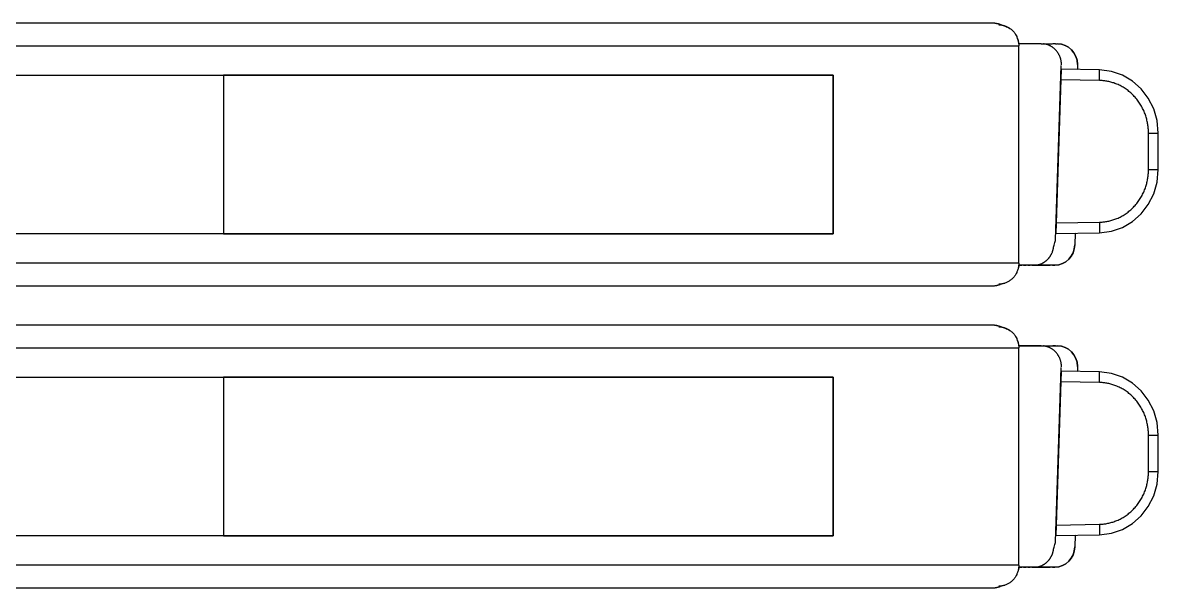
# Model space of a CAD drawing. Header units: metres. Extents: x 0 to 3575, y 0 to 842.
# Drawn here: x 273.27 to 306.3, y 344.11 to 360.56 of the extents above; entities that cross this region are included whole.
import ezdxf

# ---------------------------------------------------------------- set-up
doc = ezdxf.new("R2010")
doc.units = ezdxf.units.M
doc.layers.add('SCHEMATICS', color=7, linetype='Continuous')

msp = doc.modelspace()

# ---------------------------------------------------------------- linework, layer by layer
at = {"layer": 'SCHEMATICS', "color": 7}
for p, q in [((245.115, 360.561), (301.421, 360.561)), ((245.115, 360.561), (301.421, 360.561)), ((301.421, 360.561), (301.422, 360.561)), ((268.459, 359.886), (302.241, 359.886)), ((302.236, 359.952), (303.368, 359.948)), ((302.894, 359.948), (302.236, 359.948)), ((302.241, 353.57), (302.241, 359.886)), ((302.903, 359.948), (303.153, 359.948)), ((303.309, 354.245), (303.474, 359.314)), ((303.47, 359.208), (303.314, 354.431)), ((303.47, 359.208), (303.314, 354.431)), ((304.59, 359.187), (303.47, 359.208)), ((303.95, 359.2), (303.47, 359.208)), ((304.59, 359.187), (303.47, 359.208)), ((303.947, 359.347), (303.95, 359.2)), ((303.947, 359.347), (303.95, 359.2)), ((249.825, 359.032), (279.111, 359.032)), ((279.111, 359.032), (296.837, 359.032)), ((296.837, 359.032), (296.837, 354.425)), ((304.59, 358.881), (303.46, 358.902)), ((306.012, 357.348), (306.298, 357.348)), ((306.012, 356.293), (306.012, 357.348)), ((306.298, 356.293), (306.298, 357.348)), ((306.298, 356.293), (306.298, 357.348)), ((306.012, 356.293), (306.298, 356.293)), ((303.324, 354.737), (304.59, 354.761)), ((279.111, 354.425), (249.825, 354.425)), ((296.837, 354.425), (279.111, 354.425)), ((303.314, 354.431), (304.59, 354.454)), ((303.314, 354.431), (304.59, 354.454)), ((303.314, 354.431), (303.88, 354.441)), ((303.88, 354.441), (303.869, 354.101)), ((303.88, 354.441), (303.869, 354.101)), ((302.241, 353.57), (268.459, 353.57)), ((303.225, 353.509), (302.241, 353.511)), ((302.252, 353.509), (302.331, 353.509)), ((302.382, 353.509), (302.457, 353.509)), ((302.504, 353.509), (302.572, 353.509)), ((302.617, 353.509), (303.144, 353.509)), ((303.292, 353.509), (303.225, 353.509)), ((303.225, 353.509), (303.292, 353.509)), ((301.421, 352.897), (245.115, 352.897)), ((301.421, 352.897), (245.115, 352.897)), ((245.115, 351.778), (301.421, 351.778)), ((245.115, 351.778), (301.421, 351.778)), ((301.421, 351.778), (301.422, 351.778)), ((302.236, 351.169), (303.368, 351.165)), ((302.894, 351.165), (302.236, 351.165)), ((302.903, 351.165), (303.153, 351.165)), ((268.459, 351.103), (302.241, 351.103)), ((302.241, 344.787), (302.241, 351.103)), ((303.309, 345.462), (303.474, 350.531)), ((303.947, 350.564), (303.95, 350.416)), ((303.947, 350.564), (303.95, 350.416)), ((249.825, 350.249), (279.111, 350.249)), ((279.111, 350.249), (296.837, 350.249)), ((296.837, 350.249), (296.837, 345.642)), ((303.47, 350.425), (303.314, 345.647)), ((303.47, 350.425), (303.314, 345.647)), ((304.59, 350.097), (303.46, 350.118)), ((304.59, 350.404), (303.47, 350.425)), ((303.95, 350.416), (303.47, 350.425)), ((304.59, 350.404), (303.47, 350.425)), ((306.012, 348.565), (306.298, 348.565)), ((306.012, 347.51), (306.012, 348.565)), ((306.298, 347.51), (306.298, 348.565)), ((306.298, 347.51), (306.298, 348.565)), ((306.012, 347.51), (306.298, 347.51)), ((303.324, 345.954), (304.59, 345.978)), ((279.111, 345.642), (249.825, 345.642)), ((296.837, 345.642), (279.111, 345.642)), ((303.314, 345.647), (304.59, 345.671)), ((303.314, 345.647), (304.59, 345.671)), ((303.314, 345.647), (303.88, 345.658)), ((303.88, 345.658), (303.869, 345.318)), ((303.88, 345.658), (303.869, 345.318)), ((302.241, 344.787), (268.459, 344.787)), ((303.225, 344.727), (302.241, 344.729)), ((302.252, 344.727), (302.331, 344.727)), ((302.382, 344.727), (302.457, 344.727)), ((302.504, 344.727), (302.572, 344.727)), ((302.617, 344.727), (303.144, 344.727)), ((303.292, 344.727), (303.225, 344.727)), ((303.225, 344.727), (303.292, 344.727)), ((301.421, 344.114), (245.115, 344.114)), ((301.421, 344.114), (245.115, 344.114))]:
    msp.add_line(p, q, dxfattribs=at)
for points in [[(301.421, 360.561), (301.43, 360.561), (301.438, 360.561), (301.447, 360.561), (301.455, 360.561), (301.463, 360.561), (301.472, 360.56), (301.48, 360.56), (301.488, 360.559)], [(301.422, 360.561), (301.422, 360.561), (301.422, 360.561), (301.422, 360.561), (301.422, 360.561), (301.422, 360.561), (301.422, 360.561), (301.422, 360.561), (301.422, 360.561)], [(301.422, 360.561), (301.468, 360.56), (301.512, 360.557), (301.555, 360.551), (301.597, 360.544), (301.639, 360.534), (301.68, 360.521), (301.722, 360.507), (301.764, 360.489)], [(301.488, 360.559), (301.497, 360.558), (301.505, 360.557), (301.513, 360.556), (301.522, 360.555), (301.53, 360.554), (301.538, 360.553), (301.547, 360.552), (301.555, 360.551)], [(301.555, 360.551), (301.563, 360.55), (301.571, 360.548), (301.58, 360.546), (301.588, 360.545), (301.596, 360.543), (301.604, 360.541), (301.612, 360.539), (301.619, 360.537)], [(301.619, 360.537), (301.628, 360.535), (301.636, 360.533), (301.645, 360.531), (301.653, 360.528), (301.661, 360.526), (301.669, 360.524), (301.676, 360.521), (301.684, 360.518)], [(301.661, 360.5), (301.684, 360.5), (301.706, 360.498), (301.729, 360.496), (301.751, 360.492), (301.773, 360.488), (301.795, 360.483), (301.817, 360.477), (301.839, 360.471)], [(301.684, 360.518), (301.693, 360.515), (301.701, 360.512), (301.71, 360.509), (301.718, 360.506), (301.726, 360.503), (301.734, 360.499), (301.742, 360.496), (301.75, 360.492)], [(301.764, 360.489), (301.789, 360.48), (301.819, 360.469), (301.852, 360.457), (301.886, 360.442), (301.92, 360.428), (301.952, 360.412), (301.981, 360.397), (302.003, 360.383)], [(301.839, 360.471), (301.861, 360.463), (301.882, 360.454), (301.903, 360.444), (301.924, 360.433), (301.944, 360.422), (301.964, 360.41), (301.984, 360.397), (302.003, 360.383)], [(302.003, 360.383), (302.021, 360.369), (302.039, 360.354), (302.056, 360.338), (302.072, 360.321), (302.088, 360.303), (302.103, 360.285), (302.117, 360.266), (302.131, 360.247)], [(302.003, 360.383), (302.021, 360.369), (302.039, 360.354), (302.056, 360.338), (302.072, 360.321), (302.088, 360.303), (302.103, 360.285), (302.117, 360.266), (302.131, 360.247)], [(302.131, 360.247), (302.146, 360.222), (302.162, 360.188), (302.179, 360.148), (302.196, 360.105), (302.211, 360.06), (302.223, 360.019), (302.232, 359.982), (302.236, 359.952)], [(302.131, 360.247), (302.144, 360.227), (302.156, 360.207), (302.168, 360.186), (302.179, 360.165), (302.188, 360.143), (302.197, 360.121), (302.206, 360.098), (302.213, 360.075)], [(302.213, 360.075), (302.22, 360.052), (302.226, 360.029), (302.23, 360.005), (302.234, 359.982), (302.237, 359.958), (302.239, 359.934), (302.241, 359.91), (302.241, 359.886)], [(302.894, 359.948), (302.904, 359.948), (302.915, 359.948), (302.925, 359.948), (302.936, 359.947), (302.946, 359.946), (302.957, 359.945), (302.967, 359.944), (302.978, 359.942)], [(303.016, 359.936), (303.009, 359.938), (303.002, 359.939), (302.994, 359.94), (302.987, 359.942), (302.98, 359.943), (302.973, 359.944), (302.967, 359.945), (302.96, 359.945)], [(303.123, 359.902), (303.11, 359.908), (303.097, 359.913), (303.083, 359.918), (303.07, 359.923), (303.056, 359.927), (303.043, 359.93), (303.029, 359.934), (303.016, 359.936)], [(303.223, 359.847), (303.21, 359.855), (303.198, 359.863), (303.186, 359.87), (303.173, 359.877), (303.161, 359.884), (303.148, 359.89), (303.136, 359.897), (303.123, 359.902)], [(303.153, 359.948), (303.16, 359.948), (303.167, 359.948), (303.174, 359.948), (303.181, 359.948), (303.188, 359.947), (303.195, 359.947), (303.203, 359.946), (303.21, 359.945)], [(303.31, 359.772), (303.299, 359.783), (303.289, 359.793), (303.278, 359.802), (303.267, 359.812), (303.256, 359.821), (303.245, 359.83), (303.234, 359.839), (303.223, 359.847)], [(303.292, 359.945), (303.284, 359.946), (303.277, 359.947), (303.27, 359.947), (303.263, 359.948), (303.256, 359.948), (303.249, 359.948), (303.242, 359.948), (303.235, 359.948)], [(303.348, 359.936), (303.34, 359.938), (303.333, 359.939), (303.326, 359.94), (303.319, 359.942), (303.312, 359.943), (303.305, 359.944), (303.298, 359.945), (303.292, 359.945)], [(303.381, 359.681), (303.373, 359.693), (303.364, 359.705), (303.356, 359.717), (303.347, 359.728), (303.338, 359.74), (303.329, 359.751), (303.32, 359.762), (303.31, 359.772)], [(303.368, 359.948), (303.484, 359.936), (303.591, 359.901), (303.689, 359.846), (303.774, 359.773), (303.845, 359.684), (303.899, 359.581), (303.934, 359.468), (303.947, 359.347)], [(303.947, 359.347), (303.934, 359.468), (303.899, 359.581), (303.845, 359.684), (303.774, 359.773), (303.689, 359.846), (303.591, 359.901), (303.484, 359.936), (303.368, 359.948)], [(303.436, 359.577), (303.43, 359.59), (303.424, 359.604), (303.417, 359.618), (303.41, 359.631), (303.403, 359.644), (303.396, 359.657), (303.388, 359.669), (303.381, 359.681)], [(303.47, 359.464), (303.466, 359.478), (303.463, 359.493), (303.459, 359.507), (303.455, 359.521), (303.45, 359.535), (303.446, 359.549), (303.441, 359.563), (303.436, 359.577)], [(303.479, 359.402), (303.479, 359.409), (303.478, 359.417), (303.477, 359.425), (303.476, 359.433), (303.474, 359.44), (303.473, 359.448), (303.471, 359.456), (303.47, 359.464)], [(303.484, 359.335), (303.483, 359.343), (303.483, 359.352), (303.483, 359.361), (303.482, 359.369), (303.482, 359.377), (303.481, 359.385), (303.48, 359.393), (303.479, 359.402)], [(304.592, 359.13), (304.591, 359.134), (304.59, 359.139), (304.589, 359.143), (304.589, 359.148), (304.589, 359.153), (304.589, 359.159), (304.589, 359.166), (304.591, 359.173)], [(306.298, 357.348), (306.264, 357.714), (306.165, 358.056), (306.008, 358.366), (305.799, 358.637), (305.547, 358.862), (305.257, 359.034), (304.935, 359.144), (304.59, 359.187)], [(306.298, 357.348), (306.264, 357.714), (306.165, 358.056), (306.008, 358.366), (305.799, 358.637), (305.547, 358.862), (305.257, 359.034), (304.935, 359.144), (304.59, 359.187)], [(304.591, 359.173), (304.591, 359.175), (304.592, 359.177), (304.592, 359.18), (304.592, 359.182), (304.592, 359.184), (304.592, 359.185), (304.591, 359.186), (304.59, 359.187)], [(304.591, 358.977), (304.591, 358.987), (304.591, 358.997), (304.591, 359.008), (304.591, 359.018), (304.591, 359.029), (304.591, 359.04), (304.592, 359.051), (304.592, 359.062)], [(304.592, 359.062), (304.592, 359.07), (304.593, 359.079), (304.593, 359.088), (304.593, 359.096), (304.593, 359.105), (304.593, 359.113), (304.593, 359.122), (304.592, 359.13)], [(279.111, 354.425), (296.837, 354.425), (296.837, 359.032), (279.111, 359.032), (279.111, 354.425)], [(304.59, 358.881), (304.59, 358.893), (304.59, 358.905), (304.59, 358.917), (304.59, 358.928), (304.591, 358.94), (304.591, 358.952), (304.591, 358.965), (304.591, 358.977)], [(304.801, 358.86), (304.775, 358.864), (304.748, 358.868), (304.722, 358.872), (304.695, 358.875), (304.669, 358.877), (304.643, 358.879), (304.616, 358.88), (304.59, 358.881)], [(305.036, 358.798), (305.007, 358.808), (304.978, 358.817), (304.949, 358.826), (304.92, 358.834), (304.89, 358.842), (304.861, 358.848), (304.831, 358.855), (304.801, 358.86)], [(305.275, 358.685), (305.246, 358.701), (305.217, 358.717), (305.187, 358.732), (305.157, 358.747), (305.127, 358.76), (305.097, 358.774), (305.066, 358.786), (305.036, 358.798)], [(305.5, 358.519), (305.473, 358.542), (305.446, 358.564), (305.419, 358.586), (305.391, 358.607), (305.362, 358.628), (305.333, 358.647), (305.304, 358.667), (305.275, 358.685)], [(305.692, 358.309), (305.671, 358.338), (305.648, 358.366), (305.625, 358.393), (305.601, 358.419), (305.576, 358.445), (305.551, 358.47), (305.526, 358.495), (305.5, 358.519)], [(305.843, 358.068), (305.827, 358.1), (305.81, 358.131), (305.792, 358.162), (305.774, 358.192), (305.755, 358.222), (305.735, 358.252), (305.714, 358.281), (305.692, 358.309)], [(305.943, 357.816), (305.934, 357.849), (305.923, 357.881), (305.912, 357.912), (305.899, 357.944), (305.886, 357.976), (305.873, 358.007), (305.858, 358.038), (305.843, 358.068)], [(305.997, 357.568), (305.993, 357.6), (305.987, 357.631), (305.982, 357.662), (305.975, 357.693), (305.968, 357.724), (305.961, 357.755), (305.952, 357.786), (305.943, 357.816)], [(306.012, 357.348), (306.012, 357.375), (306.011, 357.403), (306.01, 357.431), (306.009, 357.458), (306.006, 357.486), (306.004, 357.514), (306.001, 357.541), (305.997, 357.568)], [(304.59, 354.454), (304.935, 354.497), (305.257, 354.608), (305.547, 354.779), (305.799, 355.004), (306.008, 355.275), (306.165, 355.585), (306.264, 355.927), (306.298, 356.293)], [(304.59, 354.454), (304.935, 354.497), (305.257, 354.608), (305.547, 354.779), (305.799, 355.004), (306.008, 355.275), (306.165, 355.585), (306.264, 355.927), (306.298, 356.293)], [(305.943, 355.826), (305.952, 355.856), (305.961, 355.887), (305.968, 355.917), (305.975, 355.948), (305.982, 355.979), (305.987, 356.01), (305.993, 356.041), (305.997, 356.072)], [(305.997, 356.072), (306.001, 356.1), (306.004, 356.127), (306.006, 356.155), (306.009, 356.182), (306.01, 356.21), (306.011, 356.238), (306.012, 356.265), (306.012, 356.293)], [(305.843, 355.572), (305.858, 355.603), (305.873, 355.634), (305.886, 355.666), (305.899, 355.698), (305.912, 355.729), (305.923, 355.762), (305.934, 355.794), (305.943, 355.826)], [(305.692, 355.333), (305.714, 355.361), (305.735, 355.39), (305.755, 355.42), (305.774, 355.45), (305.792, 355.48), (305.81, 355.51), (305.827, 355.541), (305.843, 355.572)], [(305.275, 354.958), (305.304, 354.976), (305.333, 354.995), (305.362, 355.014), (305.391, 355.034), (305.419, 355.055), (305.446, 355.077), (305.473, 355.1), (305.5, 355.124)], [(305.5, 355.124), (305.526, 355.148), (305.551, 355.172), (305.576, 355.197), (305.601, 355.223), (305.625, 355.25), (305.648, 355.277), (305.671, 355.304), (305.692, 355.333)], [(304.59, 354.761), (304.616, 354.761), (304.643, 354.763), (304.669, 354.764), (304.695, 354.767), (304.722, 354.769), (304.748, 354.773), (304.775, 354.777), (304.801, 354.781)], [(304.59, 354.761), (304.59, 354.749), (304.59, 354.737), (304.59, 354.725), (304.59, 354.713), (304.591, 354.701), (304.591, 354.689), (304.591, 354.677), (304.591, 354.666)], [(304.801, 354.781), (304.831, 354.786), (304.861, 354.793), (304.89, 354.8), (304.92, 354.807), (304.949, 354.816), (304.978, 354.825), (305.007, 354.834), (305.036, 354.845)], [(305.036, 354.845), (305.066, 354.856), (305.097, 354.868), (305.127, 354.881), (305.157, 354.895), (305.187, 354.91), (305.217, 354.925), (305.246, 354.941), (305.275, 354.958)], [(304.592, 354.513), (304.591, 354.508), (304.59, 354.503), (304.589, 354.499), (304.589, 354.494), (304.589, 354.488), (304.589, 354.483), (304.589, 354.477), (304.591, 354.47)], [(304.591, 354.47), (304.591, 354.467), (304.592, 354.464), (304.592, 354.461), (304.592, 354.459), (304.592, 354.457), (304.592, 354.455), (304.591, 354.454), (304.59, 354.454)], [(304.591, 354.666), (304.591, 354.655), (304.591, 354.645), (304.591, 354.635), (304.591, 354.624), (304.591, 354.614), (304.591, 354.603), (304.592, 354.592), (304.592, 354.581)], [(304.592, 354.581), (304.592, 354.572), (304.593, 354.563), (304.593, 354.554), (304.593, 354.545), (304.593, 354.537), (304.593, 354.528), (304.593, 354.52), (304.592, 354.513)], [(303.251, 354.017), (303.254, 354.034), (303.262, 354.06), (303.271, 354.094), (303.281, 354.13), (303.291, 354.167), (303.3, 354.201), (303.306, 354.228), (303.309, 354.245)], [(303.869, 354.101), (303.854, 353.981), (303.818, 353.87), (303.764, 353.769), (303.693, 353.682), (303.608, 353.61), (303.511, 353.556), (303.405, 353.521), (303.292, 353.509)], [(303.292, 353.509), (303.405, 353.521), (303.511, 353.556), (303.608, 353.61), (303.693, 353.682), (303.764, 353.769), (303.818, 353.87), (303.854, 353.981), (303.869, 354.101)], [(303.112, 353.712), (303.118, 353.721), (303.125, 353.729), (303.131, 353.737), (303.137, 353.745), (303.144, 353.754), (303.15, 353.762), (303.156, 353.771), (303.162, 353.78)], [(303.162, 353.78), (303.167, 353.789), (303.172, 353.798), (303.177, 353.807), (303.182, 353.816), (303.187, 353.825), (303.192, 353.835), (303.196, 353.844), (303.201, 353.854)], [(303.201, 353.854), (303.205, 353.864), (303.209, 353.874), (303.214, 353.883), (303.218, 353.893), (303.221, 353.903), (303.225, 353.913), (303.228, 353.923), (303.231, 353.933)], [(303.231, 353.933), (303.234, 353.943), (303.237, 353.954), (303.24, 353.964), (303.242, 353.974), (303.244, 353.985), (303.247, 353.995), (303.249, 354.006), (303.251, 354.017)], [(302.241, 353.57), (302.241, 353.547), (302.239, 353.523), (302.237, 353.499), (302.234, 353.476), (302.23, 353.452), (302.225, 353.429), (302.219, 353.406), (302.213, 353.383)], [(302.241, 353.511), (302.241, 353.49), (302.239, 353.473), (302.237, 353.459), (302.234, 353.446), (302.23, 353.433), (302.225, 353.42), (302.219, 353.403), (302.213, 353.383)], [(302.681, 353.509), (302.691, 353.51), (302.701, 353.51), (302.711, 353.51), (302.721, 353.511), (302.731, 353.512), (302.741, 353.513), (302.751, 353.514), (302.761, 353.515)], [(302.761, 353.515), (302.771, 353.517), (302.781, 353.519), (302.791, 353.521), (302.801, 353.523), (302.811, 353.525), (302.821, 353.528), (302.831, 353.531), (302.841, 353.533)], [(302.841, 353.533), (302.85, 353.536), (302.86, 353.539), (302.869, 353.543), (302.879, 353.546), (302.888, 353.55), (302.897, 353.554), (302.907, 353.558), (302.916, 353.562)], [(302.916, 353.562), (302.925, 353.567), (302.934, 353.571), (302.943, 353.576), (302.953, 353.581), (302.962, 353.586), (302.971, 353.592), (302.979, 353.597), (302.988, 353.603)], [(302.988, 353.603), (302.996, 353.609), (303.004, 353.614), (303.012, 353.62), (303.021, 353.626), (303.029, 353.633), (303.037, 353.639), (303.045, 353.646), (303.053, 353.652)], [(303.053, 353.652), (303.06, 353.66), (303.068, 353.667), (303.075, 353.674), (303.083, 353.682), (303.09, 353.689), (303.098, 353.697), (303.105, 353.705), (303.112, 353.712)], [(303.092, 353.509), (303.095, 353.509), (303.099, 353.509), (303.103, 353.51), (303.107, 353.51), (303.11, 353.51), (303.114, 353.51), (303.117, 353.51), (303.121, 353.51)], [(303.121, 353.51), (303.125, 353.511), (303.129, 353.511), (303.133, 353.511), (303.137, 353.511), (303.141, 353.512), (303.145, 353.512), (303.149, 353.512), (303.153, 353.512)], [(302.131, 353.211), (302.117, 353.191), (302.103, 353.172), (302.088, 353.154), (302.072, 353.137), (302.056, 353.12), (302.039, 353.104), (302.021, 353.089), (302.003, 353.075)], [(302.131, 353.211), (302.117, 353.191), (302.103, 353.172), (302.088, 353.154), (302.072, 353.137), (302.056, 353.12), (302.039, 353.104), (302.021, 353.089), (302.003, 353.075)], [(302.213, 353.383), (302.206, 353.359), (302.197, 353.337), (302.188, 353.315), (302.179, 353.293), (302.168, 353.272), (302.156, 353.251), (302.144, 353.231), (302.131, 353.211)], [(302.213, 353.383), (302.206, 353.359), (302.197, 353.337), (302.188, 353.315), (302.179, 353.293), (302.168, 353.272), (302.156, 353.251), (302.144, 353.231), (302.131, 353.211)], [(301.54, 352.905), (301.525, 352.903), (301.511, 352.901), (301.496, 352.9), (301.481, 352.898), (301.466, 352.898), (301.451, 352.897), (301.436, 352.897), (301.421, 352.897)], [(301.431, 352.897), (301.43, 352.897), (301.429, 352.897), (301.428, 352.897), (301.426, 352.897), (301.425, 352.897), (301.424, 352.897), (301.423, 352.897), (301.421, 352.897)], [(301.717, 352.961), (301.682, 352.945), (301.648, 352.932), (301.613, 352.921), (301.578, 352.912), (301.543, 352.905), (301.507, 352.9), (301.47, 352.898), (301.431, 352.897)], [(301.599, 352.916), (301.592, 352.914), (301.585, 352.913), (301.577, 352.911), (301.57, 352.91), (301.563, 352.908), (301.555, 352.907), (301.548, 352.906), (301.54, 352.905)], [(301.656, 352.931), (301.649, 352.928), (301.642, 352.926), (301.634, 352.924), (301.627, 352.922), (301.62, 352.92), (301.613, 352.919), (301.606, 352.917), (301.599, 352.916)], [(301.713, 352.949), (301.706, 352.946), (301.699, 352.944), (301.692, 352.941), (301.684, 352.939), (301.677, 352.937), (301.67, 352.935), (301.663, 352.933), (301.656, 352.931)], [(301.839, 352.987), (301.817, 352.98), (301.795, 352.974), (301.773, 352.969), (301.751, 352.965), (301.729, 352.961), (301.706, 352.959), (301.684, 352.957), (301.661, 352.957)], [(301.839, 352.987), (301.825, 352.982), (301.81, 352.978), (301.794, 352.974), (301.779, 352.971), (301.764, 352.968), (301.748, 352.965), (301.733, 352.962), (301.717, 352.961)], [(302.003, 353.075), (301.984, 353.061), (301.964, 353.048), (301.944, 353.035), (301.924, 353.024), (301.903, 353.013), (301.882, 353.004), (301.861, 352.995), (301.839, 352.987)], [(302.003, 353.075), (301.984, 353.061), (301.964, 353.048), (301.944, 353.035), (301.924, 353.024), (301.903, 353.013), (301.882, 353.004), (301.861, 352.995), (301.839, 352.987)], [(301.421, 351.778), (301.43, 351.778), (301.438, 351.778), (301.447, 351.778), (301.455, 351.777), (301.463, 351.777), (301.472, 351.777), (301.48, 351.776), (301.488, 351.776)], [(301.422, 351.778), (301.422, 351.778), (301.422, 351.778), (301.422, 351.778), (301.422, 351.778), (301.422, 351.778), (301.422, 351.778), (301.422, 351.778), (301.422, 351.778)], [(301.422, 351.778), (301.468, 351.777), (301.512, 351.774), (301.555, 351.769), (301.597, 351.761), (301.639, 351.751), (301.68, 351.738), (301.722, 351.723), (301.764, 351.705)], [(301.488, 351.776), (301.497, 351.775), (301.505, 351.774), (301.513, 351.773), (301.522, 351.772), (301.53, 351.771), (301.538, 351.77), (301.547, 351.769), (301.555, 351.768)], [(301.555, 351.768), (301.563, 351.767), (301.571, 351.765), (301.58, 351.763), (301.588, 351.762), (301.596, 351.76), (301.604, 351.758), (301.612, 351.755), (301.619, 351.753)], [(301.619, 351.753), (301.628, 351.751), (301.636, 351.749), (301.645, 351.747), (301.653, 351.745), (301.661, 351.743), (301.669, 351.74), (301.676, 351.738), (301.684, 351.735)], [(301.661, 351.717), (301.684, 351.717), (301.706, 351.715), (301.729, 351.713), (301.751, 351.709), (301.773, 351.705), (301.795, 351.7), (301.817, 351.694), (301.839, 351.687)], [(301.684, 351.735), (301.693, 351.732), (301.701, 351.729), (301.71, 351.726), (301.718, 351.723), (301.726, 351.72), (301.734, 351.716), (301.742, 351.713), (301.75, 351.709)], [(301.764, 351.705), (301.789, 351.697), (301.819, 351.686), (301.852, 351.674), (301.886, 351.66), (301.92, 351.645), (301.952, 351.63), (301.981, 351.615), (302.003, 351.6)], [(301.839, 351.687), (301.861, 351.68), (301.882, 351.671), (301.903, 351.661), (301.924, 351.651), (301.944, 351.639), (301.964, 351.627), (301.984, 351.614), (302.003, 351.6)], [(302.003, 351.6), (302.021, 351.586), (302.039, 351.57), (302.056, 351.554), (302.072, 351.538), (302.088, 351.52), (302.103, 351.502), (302.117, 351.483), (302.131, 351.463)], [(302.003, 351.6), (302.021, 351.586), (302.039, 351.57), (302.056, 351.554), (302.072, 351.538), (302.088, 351.52), (302.103, 351.502), (302.117, 351.483), (302.131, 351.463)], [(302.131, 351.463), (302.146, 351.438), (302.162, 351.405), (302.179, 351.364), (302.196, 351.321), (302.211, 351.277), (302.223, 351.235), (302.232, 351.198), (302.236, 351.169)], [(302.131, 351.463), (302.144, 351.444), (302.156, 351.423), (302.168, 351.403), (302.179, 351.382), (302.188, 351.36), (302.197, 351.338), (302.206, 351.315), (302.213, 351.292)], [(302.213, 351.292), (302.22, 351.269), (302.226, 351.246), (302.23, 351.222), (302.234, 351.199), (302.237, 351.175), (302.239, 351.151), (302.241, 351.127), (302.241, 351.103)], [(302.894, 351.165), (302.904, 351.164), (302.915, 351.164), (302.925, 351.164), (302.936, 351.163), (302.946, 351.162), (302.957, 351.161), (302.967, 351.16), (302.978, 351.159)], [(303.016, 351.154), (303.009, 351.155), (303.002, 351.156), (302.994, 351.157), (302.987, 351.158), (302.98, 351.16), (302.973, 351.161), (302.967, 351.162), (302.96, 351.163)], [(303.123, 351.12), (303.11, 351.125), (303.097, 351.13), (303.083, 351.135), (303.07, 351.139), (303.056, 351.143), (303.043, 351.147), (303.029, 351.15), (303.016, 351.154)], [(303.223, 351.064), (303.21, 351.071), (303.198, 351.079), (303.186, 351.086), (303.173, 351.093), (303.161, 351.1), (303.148, 351.107), (303.136, 351.113), (303.123, 351.12)], [(303.153, 351.165), (303.16, 351.165), (303.167, 351.165), (303.174, 351.164), (303.181, 351.164), (303.188, 351.164), (303.195, 351.164), (303.203, 351.163), (303.21, 351.163)], [(303.292, 351.163), (303.284, 351.163), (303.277, 351.164), (303.27, 351.164), (303.263, 351.164), (303.256, 351.164), (303.249, 351.165), (303.242, 351.165), (303.235, 351.165)], [(303.348, 351.154), (303.34, 351.155), (303.333, 351.156), (303.326, 351.157), (303.319, 351.158), (303.312, 351.16), (303.305, 351.161), (303.298, 351.162), (303.292, 351.163)], [(303.368, 351.165), (303.484, 351.152), (303.591, 351.118), (303.689, 351.063), (303.774, 350.989), (303.845, 350.901), (303.899, 350.799), (303.934, 350.686), (303.947, 350.564)], [(303.947, 350.564), (303.934, 350.686), (303.899, 350.799), (303.845, 350.901), (303.774, 350.989), (303.689, 351.063), (303.591, 351.118), (303.484, 351.152), (303.368, 351.165)], [(303.31, 350.989), (303.299, 350.999), (303.289, 351.009), (303.278, 351.019), (303.267, 351.028), (303.256, 351.038), (303.245, 351.047), (303.234, 351.055), (303.223, 351.064)], [(303.381, 350.898), (303.373, 350.91), (303.364, 350.922), (303.356, 350.934), (303.347, 350.945), (303.338, 350.957), (303.329, 350.968), (303.32, 350.978), (303.31, 350.989)], [(303.436, 350.794), (303.43, 350.807), (303.424, 350.821), (303.417, 350.834), (303.41, 350.847), (303.403, 350.86), (303.396, 350.873), (303.388, 350.885), (303.381, 350.898)], [(303.47, 350.681), (303.466, 350.695), (303.463, 350.709), (303.459, 350.723), (303.455, 350.738), (303.45, 350.752), (303.446, 350.766), (303.441, 350.78), (303.436, 350.794)], [(303.479, 350.618), (303.479, 350.626), (303.478, 350.634), (303.477, 350.642), (303.476, 350.649), (303.474, 350.657), (303.473, 350.665), (303.471, 350.673), (303.47, 350.681)], [(303.484, 350.552), (303.483, 350.56), (303.483, 350.568), (303.483, 350.577), (303.482, 350.585), (303.482, 350.593), (303.481, 350.601), (303.48, 350.61), (303.479, 350.618)], [(279.111, 345.642), (296.837, 345.642), (296.837, 350.249), (279.111, 350.249), (279.111, 345.642)], [(304.592, 350.346), (304.591, 350.351), (304.59, 350.355), (304.589, 350.36), (304.589, 350.365), (304.589, 350.37), (304.589, 350.376), (304.589, 350.382), (304.591, 350.389)], [(306.298, 348.565), (306.264, 348.931), (306.165, 349.273), (306.008, 349.584), (305.799, 349.855), (305.547, 350.08), (305.257, 350.251), (304.935, 350.361), (304.59, 350.404)], [(306.298, 348.565), (306.264, 348.931), (306.165, 349.273), (306.008, 349.584), (305.799, 349.855), (305.547, 350.08), (305.257, 350.251), (304.935, 350.361), (304.59, 350.404)], [(304.591, 350.389), (304.591, 350.392), (304.592, 350.394), (304.592, 350.397), (304.592, 350.399), (304.592, 350.401), (304.592, 350.403), (304.591, 350.404), (304.59, 350.404)], [(304.59, 350.097), (304.59, 350.109), (304.59, 350.121), (304.59, 350.133), (304.59, 350.145), (304.591, 350.157), (304.591, 350.169), (304.591, 350.181), (304.591, 350.193)], [(304.591, 350.193), (304.591, 350.203), (304.591, 350.214), (304.591, 350.224), (304.591, 350.235), (304.591, 350.246), (304.591, 350.257), (304.592, 350.268), (304.592, 350.279)], [(304.592, 350.279), (304.592, 350.288), (304.593, 350.296), (304.593, 350.305), (304.593, 350.313), (304.593, 350.322), (304.593, 350.33), (304.593, 350.338), (304.592, 350.346)], [(304.801, 350.077), (304.775, 350.081), (304.748, 350.085), (304.722, 350.089), (304.695, 350.092), (304.669, 350.094), (304.643, 350.096), (304.616, 350.097), (304.59, 350.097)], [(305.036, 350.014), (305.007, 350.024), (304.978, 350.034), (304.949, 350.043), (304.92, 350.051), (304.89, 350.059), (304.861, 350.066), (304.831, 350.072), (304.801, 350.077)], [(305.275, 349.9), (305.246, 349.917), (305.217, 349.933), (305.187, 349.948), (305.157, 349.963), (305.127, 349.977), (305.097, 349.99), (305.066, 350.002), (305.036, 350.014)], [(305.5, 349.736), (305.473, 349.759), (305.446, 349.781), (305.419, 349.803), (305.391, 349.824), (305.362, 349.844), (305.333, 349.863), (305.304, 349.882), (305.275, 349.9)], [(305.692, 349.525), (305.671, 349.554), (305.648, 349.582), (305.625, 349.609), (305.601, 349.636), (305.576, 349.662), (305.551, 349.687), (305.526, 349.712), (305.5, 349.736)], [(305.843, 349.284), (305.827, 349.316), (305.81, 349.347), (305.792, 349.378), (305.774, 349.408), (305.755, 349.438), (305.735, 349.468), (305.714, 349.497), (305.692, 349.525)], [(305.943, 349.032), (305.934, 349.064), (305.923, 349.097), (305.912, 349.129), (305.899, 349.161), (305.886, 349.192), (305.873, 349.223), (305.858, 349.254), (305.843, 349.284)], [(305.997, 348.785), (305.993, 348.816), (305.987, 348.847), (305.982, 348.878), (305.975, 348.909), (305.968, 348.94), (305.961, 348.971), (305.952, 349.001), (305.943, 349.032)], [(306.012, 348.565), (306.012, 348.593), (306.011, 348.62), (306.01, 348.648), (306.009, 348.676), (306.006, 348.703), (306.004, 348.73), (306.001, 348.758), (305.997, 348.785)], [(304.59, 345.671), (304.935, 345.714), (305.257, 345.825), (305.547, 345.996), (305.799, 346.221), (306.008, 346.492), (306.165, 346.802), (306.264, 347.144), (306.298, 347.51)], [(304.59, 345.671), (304.935, 345.714), (305.257, 345.825), (305.547, 345.996), (305.799, 346.221), (306.008, 346.492), (306.165, 346.802), (306.264, 347.144), (306.298, 347.51)], [(305.997, 347.289), (306.001, 347.317), (306.004, 347.344), (306.006, 347.372), (306.009, 347.399), (306.01, 347.427), (306.011, 347.455), (306.012, 347.483), (306.012, 347.51)], [(305.943, 347.044), (305.952, 347.074), (305.961, 347.104), (305.968, 347.134), (305.975, 347.165), (305.982, 347.196), (305.987, 347.227), (305.993, 347.258), (305.997, 347.289)], [(305.843, 346.79), (305.858, 346.82), (305.873, 346.851), (305.886, 346.882), (305.899, 346.914), (305.912, 346.946), (305.923, 346.978), (305.934, 347.011), (305.943, 347.044)], [(305.5, 346.34), (305.526, 346.364), (305.551, 346.388), (305.576, 346.413), (305.601, 346.44), (305.625, 346.466), (305.648, 346.494), (305.671, 346.521), (305.692, 346.55)], [(305.692, 346.55), (305.714, 346.578), (305.735, 346.607), (305.755, 346.636), (305.774, 346.666), (305.792, 346.696), (305.81, 346.727), (305.827, 346.758), (305.843, 346.79)], [(305.036, 346.061), (305.066, 346.073), (305.097, 346.085), (305.127, 346.098), (305.157, 346.112), (305.187, 346.127), (305.217, 346.142), (305.246, 346.158), (305.275, 346.175)], [(305.275, 346.175), (305.304, 346.193), (305.333, 346.212), (305.362, 346.231), (305.391, 346.251), (305.419, 346.272), (305.446, 346.294), (305.473, 346.317), (305.5, 346.34)], [(304.59, 345.978), (304.616, 345.978), (304.643, 345.979), (304.669, 345.981), (304.695, 345.983), (304.722, 345.986), (304.748, 345.989), (304.775, 345.993), (304.801, 345.997)], [(304.59, 345.978), (304.59, 345.966), (304.59, 345.954), (304.59, 345.941), (304.59, 345.929), (304.591, 345.917), (304.591, 345.906), (304.591, 345.894), (304.591, 345.882)], [(304.591, 345.882), (304.591, 345.872), (304.591, 345.862), (304.591, 345.851), (304.591, 345.84), (304.591, 345.83), (304.591, 345.819), (304.592, 345.808), (304.592, 345.797)], [(304.801, 345.997), (304.831, 346.003), (304.861, 346.009), (304.89, 346.016), (304.92, 346.024), (304.949, 346.032), (304.978, 346.041), (305.007, 346.051), (305.036, 346.061)], [(304.592, 345.73), (304.591, 345.725), (304.59, 345.72), (304.589, 345.715), (304.589, 345.71), (304.589, 345.705), (304.589, 345.7), (304.589, 345.693), (304.591, 345.686)], [(304.591, 345.686), (304.591, 345.684), (304.592, 345.681), (304.592, 345.678), (304.592, 345.676), (304.592, 345.674), (304.592, 345.673), (304.591, 345.672), (304.59, 345.671)], [(304.592, 345.797), (304.592, 345.788), (304.593, 345.78), (304.593, 345.771), (304.593, 345.762), (304.593, 345.754), (304.593, 345.745), (304.593, 345.738), (304.592, 345.73)], [(303.231, 345.15), (303.234, 345.161), (303.237, 345.171), (303.24, 345.181), (303.242, 345.191), (303.244, 345.202), (303.247, 345.212), (303.249, 345.223), (303.251, 345.233)], [(303.251, 345.233), (303.254, 345.25), (303.262, 345.277), (303.271, 345.31), (303.281, 345.347), (303.291, 345.385), (303.3, 345.418), (303.306, 345.445), (303.309, 345.462)], [(303.869, 345.318), (303.854, 345.198), (303.818, 345.087), (303.764, 344.986), (303.693, 344.899), (303.608, 344.827), (303.511, 344.773), (303.405, 344.739), (303.292, 344.727)], [(303.292, 344.727), (303.405, 344.739), (303.511, 344.773), (303.608, 344.827), (303.693, 344.899), (303.764, 344.986), (303.818, 345.087), (303.854, 345.198), (303.869, 345.318)], [(302.988, 344.819), (302.996, 344.824), (303.004, 344.83), (303.012, 344.837), (303.021, 344.843), (303.029, 344.849), (303.037, 344.856), (303.045, 344.862), (303.053, 344.869)], [(303.053, 344.869), (303.06, 344.876), (303.068, 344.884), (303.075, 344.891), (303.083, 344.899), (303.09, 344.906), (303.098, 344.914), (303.105, 344.921), (303.112, 344.929)], [(303.112, 344.929), (303.118, 344.937), (303.125, 344.945), (303.131, 344.953), (303.137, 344.962), (303.144, 344.97), (303.15, 344.979), (303.156, 344.988), (303.162, 344.997)], [(303.162, 344.997), (303.167, 345.006), (303.172, 345.015), (303.177, 345.024), (303.182, 345.033), (303.187, 345.042), (303.192, 345.051), (303.196, 345.061), (303.201, 345.07)], [(303.201, 345.07), (303.205, 345.08), (303.209, 345.09), (303.214, 345.1), (303.218, 345.11), (303.221, 345.12), (303.225, 345.13), (303.228, 345.14), (303.231, 345.15)], [(302.213, 344.6), (302.206, 344.576), (302.197, 344.554), (302.188, 344.531), (302.179, 344.51), (302.168, 344.488), (302.156, 344.468), (302.144, 344.448), (302.131, 344.428)], [(302.213, 344.6), (302.206, 344.576), (302.197, 344.554), (302.188, 344.531), (302.179, 344.51), (302.168, 344.488), (302.156, 344.468), (302.144, 344.448), (302.131, 344.428)], [(302.241, 344.787), (302.241, 344.763), (302.239, 344.739), (302.237, 344.715), (302.234, 344.692), (302.23, 344.668), (302.225, 344.645), (302.219, 344.622), (302.213, 344.6)], [(302.241, 344.729), (302.241, 344.707), (302.239, 344.69), (302.237, 344.676), (302.234, 344.663), (302.23, 344.65), (302.225, 344.636), (302.219, 344.62), (302.213, 344.6)], [(302.681, 344.727), (302.691, 344.727), (302.701, 344.727), (302.711, 344.727), (302.721, 344.728), (302.731, 344.729), (302.741, 344.73), (302.751, 344.731), (302.761, 344.733)], [(302.761, 344.733), (302.771, 344.734), (302.781, 344.736), (302.791, 344.738), (302.801, 344.74), (302.811, 344.742), (302.821, 344.744), (302.831, 344.747), (302.841, 344.75)], [(302.841, 344.75), (302.85, 344.753), (302.86, 344.756), (302.869, 344.759), (302.879, 344.763), (302.888, 344.767), (302.897, 344.771), (302.907, 344.775), (302.916, 344.78)], [(302.916, 344.78), (302.925, 344.784), (302.934, 344.788), (302.943, 344.792), (302.953, 344.797), (302.962, 344.802), (302.971, 344.808), (302.979, 344.813), (302.988, 344.819)], [(303.092, 344.727), (303.095, 344.727), (303.099, 344.727), (303.103, 344.727), (303.107, 344.727), (303.11, 344.727), (303.114, 344.727), (303.117, 344.727), (303.121, 344.727)], [(303.121, 344.727), (303.125, 344.727), (303.129, 344.727), (303.133, 344.728), (303.137, 344.728), (303.141, 344.728), (303.145, 344.728), (303.149, 344.729), (303.153, 344.729)], [(301.717, 344.178), (301.682, 344.162), (301.648, 344.149), (301.613, 344.138), (301.578, 344.129), (301.543, 344.122), (301.507, 344.118), (301.47, 344.115), (301.431, 344.114)], [(301.839, 344.203), (301.817, 344.196), (301.795, 344.191), (301.773, 344.186), (301.751, 344.182), (301.729, 344.178), (301.706, 344.176), (301.684, 344.174), (301.661, 344.174)], [(301.839, 344.203), (301.825, 344.199), (301.81, 344.195), (301.794, 344.191), (301.779, 344.188), (301.764, 344.185), (301.748, 344.182), (301.733, 344.18), (301.717, 344.178)], [(302.003, 344.291), (301.984, 344.277), (301.964, 344.264), (301.944, 344.252), (301.924, 344.241), (301.903, 344.23), (301.882, 344.22), (301.861, 344.211), (301.839, 344.203)], [(302.003, 344.291), (301.984, 344.277), (301.964, 344.264), (301.944, 344.252), (301.924, 344.241), (301.903, 344.23), (301.882, 344.22), (301.861, 344.211), (301.839, 344.203)], [(302.131, 344.428), (302.117, 344.408), (302.103, 344.389), (302.088, 344.371), (302.072, 344.354), (302.056, 344.337), (302.039, 344.321), (302.021, 344.305), (302.003, 344.291)], [(302.131, 344.428), (302.117, 344.408), (302.103, 344.389), (302.088, 344.371), (302.072, 344.354), (302.056, 344.337), (302.039, 344.321), (302.021, 344.305), (302.003, 344.291)], [(301.54, 344.121), (301.525, 344.119), (301.511, 344.118), (301.496, 344.117), (301.481, 344.116), (301.466, 344.115), (301.451, 344.114), (301.436, 344.114), (301.421, 344.114)], [(301.431, 344.114), (301.43, 344.114), (301.429, 344.114), (301.428, 344.114), (301.426, 344.114), (301.425, 344.114), (301.424, 344.114), (301.423, 344.114), (301.421, 344.114)], [(301.599, 344.133), (301.592, 344.131), (301.585, 344.13), (301.577, 344.128), (301.57, 344.127), (301.563, 344.125), (301.555, 344.124), (301.548, 344.122), (301.54, 344.121)], [(301.656, 344.147), (301.649, 344.145), (301.642, 344.143), (301.634, 344.141), (301.627, 344.139), (301.62, 344.137), (301.613, 344.136), (301.606, 344.134), (301.599, 344.133)], [(301.713, 344.166), (301.706, 344.163), (301.699, 344.161), (301.692, 344.158), (301.684, 344.156), (301.677, 344.154), (301.67, 344.151), (301.663, 344.149), (301.656, 344.147)]]:
    msp.add_lwpolyline(points, dxfattribs=at)

doc.saveas('drawing.dxf')
